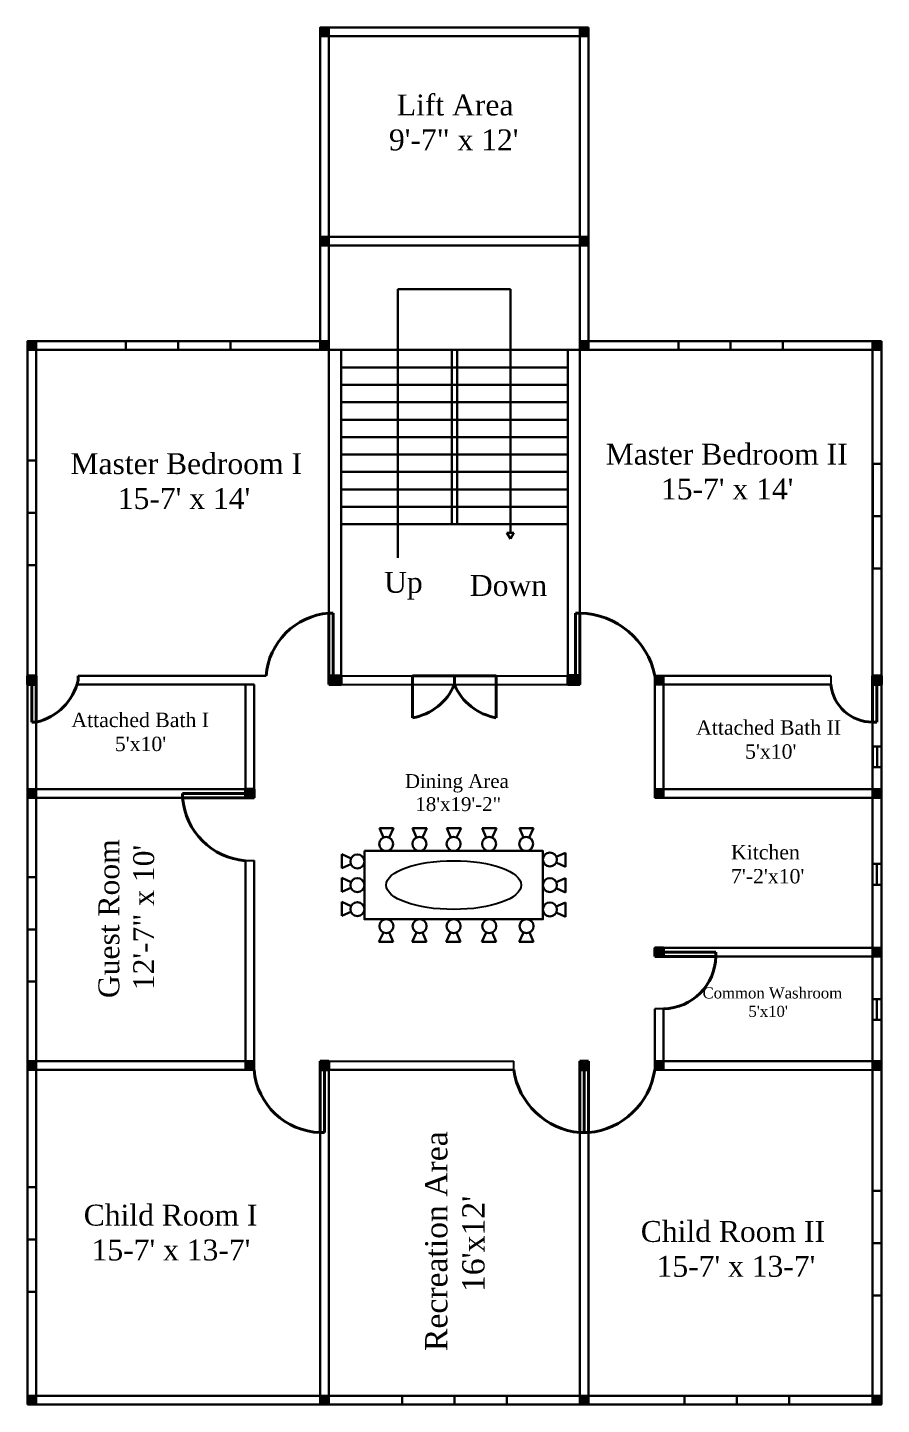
# Model space of a CAD drawing. Header units: inches. Extents: x -79350 to 491628, y -93215 to 155882.
# Drawn here: x 10742 to 11233, y -2590 to -1800 of the extents above; entities that cross this region are included whole.
import ezdxf

# ---------------------------------------------------------------- set-up
doc = ezdxf.new("R2010")
doc.units = ezdxf.units.IN
doc.header["$MEASUREMENT"] = 0
doc.layers.get('0').update_dxf_attribs({"lineweight": 30})
doc.layers.add('Column', color=1, linetype='Continuous', lineweight=30)
doc.layers.add('Letter', color=7, linetype='Continuous', lineweight=20)
doc.layers.add('Door', color=7, linetype='Continuous', lineweight=40, true_color=0x763422)
doc.layers.add('Window', color=7, linetype='Continuous', lineweight=30, true_color=0x6b99dd)
for name, color, linetype in [('Furnitures', 30, 'Continuous'), ('Stairs', 7, 'Continuous'), ('Wall', 7, 'Continuous')]:
    doc.layers.add(name, color=color, linetype=linetype)
doc.styles.get("Standard").update_dxf_attribs({"font": 'times.ttf', "height": 12})
pattern_1 = [(45, (5721.07689, 2601.59359), (-0.0883883476, 0.0883883476), [])]

msp = doc.modelspace()

# ---------------------------------------------------------------- hatches: boundary and pattern name
at = {"layer": 'Column'}
h = msp.add_hatch(dxfattribs=at)
h.set_pattern_fill('ANSI31', color=256)
h.set_pattern_definition(pattern_1)
h.paths.add_polyline_path([(10915.5, -1800), (10910.5, -1800), (10910.5, -1804.96), (10915.5, -1804.96)])
h.paths.add_polyline_path([(11064.5, -1800), (11059.5, -1800), (11059.5, -1804.96), (11064.5, -1804.96)])
h.paths.add_polyline_path([(10915.5, -1920), (10910.5, -1920), (10910.5, -1924.96), (10915.5, -1924.96)])
h.paths.add_polyline_path([(11064.5, -1920), (11059.5, -1920), (11059.5, -1924.96), (11064.5, -1924.96)])
h.paths.add_polyline_path([(10915.5, -1980), (10910.5, -1980), (10910.5, -1984.96), (10915.5, -1984.96)])
h.paths.add_polyline_path([(10747.5, -1980), (10742.5, -1980), (10742.5, -1984.96), (10747.5, -1984.96)])
h.paths.add_polyline_path([(11064.5, -1980), (11059.5, -1980), (11059.5, -1984.96), (11064.5, -1984.96)])
h.paths.add_polyline_path([(11232.5, -1980), (11227.5, -1980), (11227.5, -1984.96), (11232.5, -1984.96)])
h.paths.add_polyline_path([(10747.5, -2172), (10742.5, -2172), (10742.5, -2176.96), (10747.5, -2176.96)])
h.paths.add_polyline_path([(10922.5, -2172), (10915.5, -2172), (10915.5, -2177), (10922.5, -2177)])
h.paths.add_polyline_path([(11107.5, -2172), (11102.5, -2172), (11102.5, -2177), (11107.5, -2177)])
h.paths.add_polyline_path([(11059.5, -2171.71), (11052.5, -2171.71), (11052.5, -2177), (11059.5, -2177)])
h.paths.add_polyline_path([(11232.5, -2172), (11227.5, -2172), (11227.5, -2177), (11232.5, -2177)])
h.paths.add_polyline_path([(10747.5, -2393), (10742.5, -2393), (10742.5, -2398), (10747.5, -2398)])
h.paths.add_polyline_path([(10872.5, -2393), (10867.5, -2393), (10867.5, -2397.96), (10872.5, -2397.96)])
h.paths.add_polyline_path([(10915.5, -2393), (10910.49, -2393), (10910.5, -2398), (10915.5, -2398)])
h.paths.add_polyline_path([(11064.5, -2393), (11059.5, -2393), (11059.5, -2398), (11064.5, -2398)])
h.paths.add_polyline_path([(11107.5, -2393), (11102.5, -2393), (11102.5, -2397.96), (11107.5, -2397.96)])
h.paths.add_polyline_path([(11107.5, -2328), (11102.5, -2328), (11102.5, -2333), (11107.5, -2333)])
h.paths.add_polyline_path([(11107.49, -2237), (11102.5, -2237), (11102.5, -2242), (11107.49, -2242)])
h.paths.add_polyline_path([(11232.5, -2237), (11227.5, -2237), (11227.5, -2242), (11232.5, -2242)])
h.paths.add_polyline_path([(11232.5, -2328), (11227.5, -2328), (11227.5, -2333), (11232.5, -2333)])
h.paths.add_polyline_path([(11232.5, -2393), (11227.5, -2393), (11227.5, -2398), (11232.5, -2398)])
h.paths.add_polyline_path([(10747.5, -2585), (10742.5, -2585), (10742.5, -2590), (10747.5, -2590)])
h.paths.add_polyline_path([(10915.5, -2585), (10910.5, -2585), (10910.5, -2590), (10915.5, -2590)])
h.paths.add_polyline_path([(11064.5, -2585), (11059.5, -2585), (11059.5, -2590), (11064.5, -2590)])
h.paths.add_polyline_path([(11232.5, -2585), (11227.5, -2585), (11227.5, -2590), (11232.5, -2590)])
h = msp.add_hatch(dxfattribs=at)
h.set_pattern_fill('ANSI31', color=256)
h.set_pattern_definition(pattern_1)
h.paths.add_polyline_path([(10747.5, -2237), (10742.5, -2237), (10742.5, -2242), (10747.5, -2242)])
h.paths.add_polyline_path([(10872.5, -2237), (10867.5, -2237), (10867.5, -2242), (10872.5, -2242)])

# ---------------------------------------------------------------- linework, layer by layer
for p, q in [((10910.5, -1805), (10910.5, -1800)), ((10915.5, -1800), (10910.5, -1800)), ((10915.5, -1800), (11059.5, -1800)), ((11059.5, -1800), (11064.5, -1800)), ((11064.5, -1805), (11064.5, -1800)), ((10910.5, -1980), (10910.5, -1805)), ((10915.5, -1980), (10915.5, -1805)), ((10915.5, -1805), (11059.5, -1805)), ((11059.5, -1980), (11059.5, -1805)), ((11064.5, -1980), (11064.5, -1805)), ((10915.5, -1920), (11059.5, -1920)), ((10915.5, -1925), (11059.5, -1925)), ((10747.5, -1980), (10742.5, -1980)), ((10742.5, -1985), (10742.5, -1980)), ((10910.5, -1980), (10747.5, -1980)), ((10915.5, -1980), (10915.5, -1985)), ((11059.5, -1980), (11059.5, -1985)), ((11227.5, -1980), (11064.5, -1980)), ((11227.5, -1980), (11232.5, -1980)), ((11232.5, -1985), (11232.5, -1980)), ((10742.5, -1985), (10742.5, -2585)), ((10915.5, -1985), (10747.5, -1985)), ((10747.5, -1985), (10747.5, -2585)), ((10915.5, -1985), (10915.5, -2172)), ((10922.5, -1985), (10915.5, -1985)), ((10922.5, -1985), (10922.5, -2129)), ((11052.5, -1985), (11052.5, -2129)), ((11052.5, -1985), (11059.5, -1985)), ((11059.5, -2172), (11059.5, -1985)), ((11227.5, -1985), (11059.5, -1985)), ((11227.5, -2585), (11227.5, -1985)), ((11232.5, -2585), (11232.5, -1985)), ((10922.5, -2129), (10922.5, -2177)), ((11052.5, -2129), (11052.5, -2177)), ((10879.38, -2172), (10771.5, -2172)), ((10771.5, -2172), (10867.5, -2172)), ((10915.5, -2172), (10915.38, -2172)), ((11203.5, -2172), (11102.5, -2172)), ((10872.5, -2177), (10770.83, -2177)), ((10770.83, -2177), (10867.5, -2177)), ((10867.5, -2177), (10867.5, -2242)), ((10872.5, -2177), (10872.5, -2242)), ((10922.5, -2177), (10915.5, -2177)), ((11052.5, -2177), (11059.5, -2177)), ((11203.5, -2177), (11102.5, -2177)), ((11102.5, -2177), (11102.5, -2242)), ((11203.5, -2177), (11107.5, -2177)), ((11107.5, -2177), (11107.5, -2237)), ((10747.5, -2237), (10867.5, -2237)), ((10747.5, -2242), (10867.5, -2242)), ((11227.5, -2237), (11107.5, -2237)), ((11227.5, -2242), (11107.5, -2242)), ((10867.5, -2278), (10867.5, -2393)), ((10872.5, -2278), (10872.5, -2393)), ((11107.5, -2328), (11227.5, -2328)), ((11107.5, -2333), (11227.5, -2333)), ((11102.5, -2363), (11102.5, -2393)), ((11107.5, -2363), (11107.5, -2393)), ((10747.5, -2393), (10872.5, -2393)), ((10910.49, -2393), (10915.5, -2393)), ((11059.5, -2393), (11064.5, -2393)), ((11102.5, -2393), (11227.5, -2393)), ((10747.5, -2398), (10872.5, -2398)), ((10910.5, -2398), (10910.5, -2585)), ((10915.5, -2398), (10915.5, -2585)), ((10915.5, -2398), (11021.51, -2398)), ((11059.5, -2585), (11059.5, -2398)), ((11064.5, -2585), (11064.5, -2398)), ((10742.5, -2585), (10742.5, -2590)), ((10747.5, -2590), (10742.5, -2590)), ((10747.5, -2585), (11227.5, -2585)), ((10747.5, -2590), (11227.5, -2590)), ((11227.5, -2590), (11232.5, -2590)), ((11232.5, -2585), (11232.5, -2590))]:
    msp.add_line(p, q)
at = {"color": 200}
for p, q in [((11019.6, -1950.07), (10955.11, -1950.07)), ((10955.11, -1950.07), (10955.11, -2104.24)), ((11019.6, -2089.97), (11019.6, -1950.07)), ((10922.5, -1985), (11052.5, -1985)), ((10986, -1985), (10986, -2085)), ((10989, -1985), (10989, -2085)), ((10922.5, -1995), (11052.5, -1995)), ((10922.5, -2005), (11052.5, -2005)), ((10922.5, -2015), (11052.5, -2015)), ((10922.5, -2025), (11052.5, -2025)), ((10922.5, -2035), (11052.5, -2035)), ((10922.5, -2045), (11052.5, -2045)), ((10922.5, -2055), (11052.5, -2055)), ((10922.5, -2065), (11052.5, -2065)), ((10922.5, -2075), (11052.5, -2075)), ((10922.5, -2085), (11052.5, -2085)), ((11017.56, -2089.97), (11021.6, -2089.97)), ((11017.56, -2089.97), (11019.6, -2093.4)), ((11021.6, -2089.97), (11019.6, -2093.4)), ((11019.6, -2093.4), (11019.6, -2093.4))]:
    msp.add_line(p, q, dxfattribs=at)
at = {"color": 30}
for p, q in [((10944.42, -2259.45), (10952.56, -2259.45)), ((10944.42, -2259.45), (10946.72, -2264.75)), ((10952.56, -2259.45), (10950.03, -2264.8)), ((10963.52, -2259.4), (10971.65, -2259.4)), ((10963.52, -2259.4), (10965.81, -2264.71)), ((10971.65, -2259.4), (10969.12, -2264.76)), ((10983.15, -2259.4), (10991.29, -2259.4)), ((10983.15, -2259.4), (10985.45, -2264.71)), ((10991.29, -2259.4), (10988.76, -2264.76)), ((11003.5, -2259.4), (11011.63, -2259.4)), ((11003.5, -2259.4), (11005.79, -2264.71)), ((11011.63, -2259.4), (11009.1, -2264.76)), ((11024.75, -2259.4), (11032.88, -2259.4)), ((11024.75, -2259.4), (11027.05, -2264.71)), ((11032.88, -2259.4), (11030.35, -2264.76)), ((10922.8, -2282.33), (10922.8, -2274.2)), ((10922.8, -2274.2), (10928.16, -2276.73)), ((11051.28, -2273.43), (11045.98, -2275.73)), ((11051.28, -2273.43), (11051.28, -2281.57)), ((10922.8, -2282.33), (10928.1, -2280.04)), ((11051.28, -2281.57), (11045.93, -2279.04)), ((10922.8, -2295.89), (10922.8, -2287.76)), ((10922.8, -2287.76), (10928.16, -2290.29)), ((11051.28, -2288.11), (11045.98, -2290.41)), ((11051.28, -2288.11), (11051.28, -2296.25)), ((10922.8, -2295.89), (10928.1, -2293.59)), ((11051.28, -2296.25), (11045.93, -2293.71)), ((10922.8, -2309.71), (10922.8, -2301.57)), ((10922.8, -2301.57), (10928.16, -2304.1)), ((11051.28, -2302.07), (11045.98, -2304.37)), ((11051.28, -2302.07), (11051.28, -2310.21)), ((10922.8, -2309.71), (10928.1, -2307.41)), ((11051.28, -2310.21), (11045.93, -2307.68)), ((10944.19, -2324.6), (10946.72, -2319.24)), ((10952.32, -2324.6), (10950.03, -2319.29)), ((10963.29, -2324.6), (10965.82, -2319.24)), ((10971.43, -2324.6), (10969.13, -2319.29)), ((10982.8, -2324.6), (10985.33, -2319.24)), ((10990.93, -2324.6), (10988.64, -2319.29)), ((11003.27, -2324.6), (11005.8, -2319.24)), ((11011.41, -2324.6), (11009.11, -2319.29)), ((11024.65, -2324.6), (11027.18, -2319.24)), ((11032.79, -2324.6), (11030.49, -2319.29)), ((10952.32, -2324.6), (10944.19, -2324.6)), ((10971.43, -2324.6), (10963.29, -2324.6)), ((10990.93, -2324.6), (10982.8, -2324.6)), ((11011.41, -2324.6), (11003.27, -2324.6)), ((11032.79, -2324.6), (11024.65, -2324.6))]:
    msp.add_line(p, q, dxfattribs=at)
msp.add_lwpolyline([(10935.8, -2272.4), (11038.29, -2272.4), (11038.29, -2311.6), (10935.8, -2311.6)], close=True, dxfattribs=at)
for centre in [(10948.31, -2268.43), (10967.41, -2268.39), (10987.04, -2268.39), (11007.39, -2268.39), (11028.64, -2268.39), (10931.79, -2278.44), (11042.3, -2277.32), (10931.79, -2292), (11042.3, -2292), (10931.79, -2305.82), (11042.3, -2305.96), (10948.43, -2315.61), (10967.54, -2315.61), (10987.04, -2315.61), (11007.52, -2315.61), (11028.9, -2315.61)]:
    msp.add_circle(centre, 4.01, dxfattribs=at)
at = {"layer": 'Column'}
for p, q in [((10910.5, -1800), (10915.5, -1800)), ((10910.5, -1804.96), (10910.5, -1800)), ((10915.5, -1800), (10915.5, -1804.96)), ((11059.5, -1800), (11064.5, -1800)), ((11059.5, -1804.96), (11059.5, -1800)), ((11064.5, -1800), (11064.5, -1804.96)), ((10915.5, -1804.96), (10910.5, -1804.96)), ((11064.5, -1804.96), (11059.5, -1804.96)), ((10910.5, -1920), (10915.5, -1920)), ((10910.5, -1924.96), (10910.5, -1920)), ((10915.5, -1924.96), (10910.5, -1924.96)), ((10915.5, -1920), (10915.5, -1924.96)), ((11059.5, -1920), (11064.5, -1920)), ((11059.5, -1924.96), (11059.5, -1920)), ((11064.5, -1924.96), (11059.5, -1924.96)), ((11064.5, -1920), (11064.5, -1924.96)), ((10742.5, -1980), (10747.5, -1980)), ((10742.5, -1984.96), (10742.5, -1980)), ((10747.5, -1980), (10747.5, -1984.96)), ((10910.5, -1980), (10915.5, -1980)), ((10910.5, -1984.96), (10910.5, -1980)), ((10915.5, -1980), (10915.5, -1984.96)), ((11059.5, -1980), (11064.5, -1980)), ((11059.5, -1984.96), (11059.5, -1980)), ((11064.5, -1980), (11064.5, -1984.96)), ((11227.5, -1980), (11232.5, -1980)), ((11227.5, -1984.96), (11227.5, -1980)), ((11232.5, -1980), (11232.5, -1984.96)), ((10747.5, -1984.96), (10742.5, -1984.96)), ((10915.5, -1984.96), (10910.5, -1984.96)), ((11064.5, -1984.96), (11059.5, -1984.96)), ((11232.5, -1984.96), (11227.5, -1984.96)), ((10742.5, -2172), (10747.5, -2172)), ((10742.5, -2176.96), (10742.5, -2172)), ((10747.5, -2172), (10747.5, -2176.96)), ((10915.5, -2172), (10922.5, -2172)), ((10915.5, -2177), (10915.5, -2172)), ((10922.5, -2172), (10922.5, -2177)), ((11052.5, -2171.71), (11059.5, -2171.71)), ((11052.5, -2177), (11052.5, -2171.71)), ((11059.5, -2171.71), (11059.5, -2177)), ((11107.5, -2172), (11102.5, -2172)), ((11102.5, -2172), (11102.5, -2177)), ((11107.5, -2172), (11107.5, -2177)), ((11227.5, -2172), (11232.5, -2172)), ((11227.5, -2177), (11227.5, -2172)), ((11232.5, -2172), (11232.5, -2177)), ((10747.5, -2176.96), (10742.5, -2176.96)), ((10922.5, -2177), (10915.5, -2177)), ((11059.5, -2177), (11052.5, -2177)), ((11102.5, -2177), (11107.5, -2177)), ((11232.5, -2177), (11227.5, -2177)), ((10747.5, -2237), (10742.5, -2237)), ((10742.5, -2237), (10742.5, -2242)), ((10747.5, -2242), (10742.5, -2242)), ((10747.5, -2237), (10747.5, -2242)), ((10867.5, -2237), (10872.5, -2237)), ((10867.5, -2242), (10867.5, -2237)), ((10872.5, -2242), (10867.5, -2242)), ((10872.5, -2237), (10872.5, -2242)), ((11107.49, -2237), (11102.49, -2237)), ((11102.49, -2237), (11102.49, -2242)), ((11102.49, -2242), (11107.49, -2242)), ((11107.49, -2237), (11107.49, -2242)), ((11107.5, -2242), (11107.5, -2242.05)), ((11232.5, -2237), (11227.5, -2237)), ((11227.5, -2237), (11227.5, -2242)), ((11227.5, -2242), (11232.5, -2242)), ((11232.5, -2237), (11232.5, -2242)), ((11102.5, -2328), (11107.5, -2328)), ((11102.5, -2333), (11102.5, -2328)), ((11107.5, -2328), (11107.5, -2333)), ((11232.5, -2328), (11227.5, -2328)), ((11227.5, -2328), (11227.5, -2333)), ((11232.5, -2328), (11232.5, -2333)), ((11107.5, -2333), (11102.5, -2333)), ((11227.5, -2333), (11232.5, -2333)), ((10747.5, -2393), (10742.5, -2393)), ((10742.5, -2393), (10742.5, -2398)), ((10747.5, -2393), (10747.5, -2398)), ((10867.5, -2393), (10872.5, -2393)), ((10867.5, -2397.96), (10867.5, -2393)), ((10872.5, -2393), (10872.5, -2397.96)), ((10910.49, -2393), (10915.5, -2393)), ((10910.5, -2398), (10910.49, -2393)), ((10915.5, -2393), (10915.5, -2398)), ((11059.5, -2393), (11064.5, -2393)), ((11059.5, -2393), (11059.5, -2398)), ((11064.5, -2393), (11064.5, -2398)), ((11102.5, -2393), (11107.5, -2393)), ((11102.5, -2397.96), (11102.5, -2393)), ((11107.5, -2393), (11107.5, -2397.96)), ((11232.5, -2393), (11227.5, -2393)), ((11227.5, -2393), (11227.5, -2398)), ((11232.5, -2393), (11232.5, -2398)), ((10747.5, -2398), (10742.5, -2398)), ((10872.5, -2397.96), (10867.5, -2397.96)), ((10915.5, -2398), (10910.5, -2398)), ((11064.5, -2398), (11059.5, -2398)), ((11107.5, -2397.96), (11102.5, -2397.96)), ((11227.5, -2398), (11232.5, -2398)), ((10747.5, -2585), (10742.5, -2585)), ((10742.5, -2585), (10742.5, -2590)), ((10742.5, -2590), (10747.5, -2590)), ((10747.5, -2585), (10747.5, -2590)), ((10915.5, -2585), (10910.5, -2585)), ((10910.5, -2585), (10910.5, -2590)), ((10910.5, -2590), (10915.5, -2590)), ((10915.5, -2585), (10915.5, -2590)), ((11064.5, -2585), (11059.5, -2585)), ((11059.5, -2585), (11059.5, -2590)), ((11059.5, -2590), (11064.5, -2590)), ((11064.5, -2585), (11064.5, -2590)), ((11232.5, -2585), (11227.5, -2585)), ((11227.5, -2585), (11227.5, -2590)), ((11227.5, -2590), (11232.5, -2590)), ((11232.5, -2585), (11232.5, -2590))]:
    msp.add_line(p, q, dxfattribs=at)
at = {"layer": 'Door'}
for p, q in [((10915.38, -2172), (10915.38, -2136)), ((10915.38, -2136), (10917.88, -2136)), ((10917.88, -2136), (10917.88, -2172)), ((11059.5, -2136), (11057, -2136)), ((11057, -2136), (11057, -2171.71)), ((11059.5, -2172), (11059.5, -2136)), ((11059.5, -2172), (11059.5, -2136)), ((10747.5, -2172), (10742.5, -2172)), ((10742.5, -2172), (10742.5, -2176.96)), ((10747.5, -2177), (10747.5, -2172)), ((10771.5, -2174.5), (10771.5, -2172)), ((10915.5, -2172), (10922.5, -2172)), ((10915.5, -2172), (10915.5, -2177)), ((10922.5, -2177), (10922.5, -2172)), ((10963.5, -2172), (10987.5, -2172)), ((10963.5, -2172), (10963.5, -2196)), ((11011.5, -2172), (10987.5, -2172)), ((10987.5, -2177), (10987.5, -2172)), ((11011.5, -2172), (11011.5, -2196)), ((11052.5, -2177), (11052.5, -2171.71)), ((11052.5, -2171.71), (11059.5, -2171.71)), ((11059.5, -2172), (11059.5, -2177)), ((11227.5, -2172), (11232.5, -2172)), ((11227.5, -2177), (11227.5, -2172)), ((11232.5, -2172), (11232.5, -2177)), ((10742.5, -2176.96), (10747.5, -2176.96)), ((10745, -2198.5), (10745, -2176.96)), ((10747.5, -2198.5), (10747.5, -2174.5)), ((10771.5, -2174.5), (10771.5, -2174.5)), ((10915.5, -2177), (10922.5, -2177)), ((11059.5, -2177), (11052.5, -2177)), ((11227.5, -2198.5), (11227.5, -2174.5)), ((11227.5, -2177), (11232.5, -2177)), ((11230, -2198.5), (11230, -2177)), ((10747.5, -2198.5), (10745, -2198.5)), ((11227.5, -2198.5), (11230, -2198.5)), ((10831.5, -2242), (10831.5, -2239.5)), ((10831.5, -2239.5), (10867.5, -2239.5)), ((10867.5, -2242), (10831.5, -2242)), ((10867.5, -2242), (10867.5, -2237)), ((10867.5, -2237), (10872.5, -2237)), ((10867.5, -2242), (10872.5, -2242)), ((10872.5, -2237), (10872.5, -2241.77)), ((10872.5, -2242), (10872.5, -2237)), ((11107.5, -2328), (11102.5, -2328)), ((11102.5, -2333), (11102.5, -2328)), ((11107.5, -2333), (11107.5, -2328)), ((11137.5, -2330.5), (11107.5, -2330.5)), ((11137.5, -2333), (11137.5, -2330.5)), ((11107.5, -2333), (11102.5, -2333)), ((11137.5, -2333), (11107.5, -2333)), ((11137.5, -2333), (11107.5, -2333)), ((10915.5, -2393), (10910.49, -2393)), ((10910.49, -2393), (10910.49, -2393)), ((10910.5, -2398), (10910.49, -2393)), ((10915.5, -2398), (10915.5, -2393)), ((11064.5, -2393), (11059.5, -2393)), ((11059.5, -2393), (11059.5, -2398)), ((11064.5, -2398), (11064.5, -2393)), ((10910.5, -2398), (10910.5, -2434)), ((10910.5, -2398), (10915.5, -2398)), ((10913, -2434), (10913, -2398)), ((11059.5, -2398), (11064.5, -2398)), ((11059.5, -2398), (11059.5, -2434)), ((11062, -2434), (11062, -2398)), ((11062, -2434), (11062, -2398)), ((11064.5, -2398), (11064.5, -2434)), ((10910.5, -2434), (10913, -2434)), ((11059.5, -2434), (11062, -2434)), ((11064.5, -2434), (11062, -2434))]:
    msp.add_line(p, q, dxfattribs=at)
for centre, radius, start, end in [((10918.5, -2175.12), 39.25, 94.56664, 175.43336), ((11058.62, -2180.73), 44.74, 11.25318, 88.87405), ((10740.49, -2167.49), 31.79, 282.73513, 347.26487), ((10958.11, -2164.53), 31.93, 279.72409, 337.01088), ((11016.89, -2164.53), 31.93, 202.98912, 260.27591), ((11227.48, -2174.38), 24.12, 186.24472, 270.04519), ((10870.62, -2238.88), 39.25, 184.56664, 265.43336), ((11107.04, -2332.54), 30.47, 270.86949, 359.13051), ((10911.77, -2394.61), 39.41, 184.88382, 268.1551), ((11063.3, -2391.94), 42.23, 188.20285, 264.83607), ((11060.7, -2391.94), 42.23, 275.16393, 351.79715)]:
    msp.add_arc(centre, radius, start, end, dxfattribs=at)
at = {"layer": 'Furnitures'}
msp.add_ellipse((10987.04, -2292), major_axis=(38.81, 0), ratio=0.360547, dxfattribs=at)
at = {"layer": 'Wall'}
for p, q in [((10922.5, -2172), (11052.5, -2172)), ((11203.5, -2172), (11203.5, -2177)), ((10922.5, -2177), (11052.5, -2177)), ((10867.5, -2278), (10872.5, -2278)), ((11107.5, -2363), (11102.5, -2363)), ((10915.5, -2393), (11021.5, -2393)), ((11021.5, -2397.96), (11021.5, -2393)), ((11107.5, -2397.96), (11227.5, -2397.96))]:
    msp.add_line(p, q, dxfattribs=at)
at = {"layer": 'Window'}
for p, q in [((10799, -1980), (10859, -1980)), ((10799, -1985), (10799, -1980)), ((10829, -1980), (10829, -1985)), ((10859, -1980), (10859, -1985)), ((11116, -1980), (11176, -1980)), ((11116, -1985), (11116, -1980)), ((11146, -1980), (11146, -1985)), ((11176, -1980), (11176, -1985)), ((10859, -1985), (10799, -1985)), ((11176, -1985), (11116, -1985)), ((10742.5, -2108.41), (10742.5, -2048.41)), ((10742.5, -2048.41), (10747.5, -2048.41)), ((10747.5, -2048.41), (10747.5, -2108.41)), ((11227.58, -2110.41), (11227.58, -2050.41)), ((11227.58, -2050.41), (11232.58, -2050.41)), ((11232.58, -2050.41), (11232.58, -2110.41)), ((10747.5, -2078.41), (10742.5, -2078.41)), ((11232.58, -2080.41), (11227.58, -2080.41)), ((10747.5, -2108.41), (10742.5, -2108.41)), ((11232.58, -2110.41), (11227.58, -2110.41)), ((11227.58, -2224.41), (11227.58, -2212.41)), ((11227.58, -2212.41), (11232.58, -2212.41)), ((11227.58, -2212.41), (11227.58, -2224.41)), ((11230.08, -2212.41), (11230.08, -2224.41)), ((11232.58, -2212.41), (11232.58, -2224.41)), ((11232.58, -2212.41), (11232.58, -2224.41)), ((11232.58, -2212.41), (11232.58, -2224.41)), ((11232.58, -2212.41), (11232.58, -2224.41)), ((11232.58, -2224.41), (11227.58, -2224.41)), ((11227.5, -2291.91), (11227.5, -2279.91)), ((11227.5, -2279.91), (11232.5, -2279.91)), ((11227.5, -2279.91), (11227.5, -2291.91)), ((11230, -2279.91), (11230, -2291.91)), ((11232.5, -2279.91), (11232.5, -2291.91)), ((11232.5, -2279.91), (11232.5, -2291.91)), ((11232.5, -2279.91), (11232.5, -2291.91)), ((11232.5, -2279.91), (11232.5, -2291.91)), ((10742.5, -2347.41), (10742.5, -2287.41)), ((10742.5, -2287.41), (10747.5, -2287.41)), ((10747.5, -2287.41), (10747.5, -2347.41)), ((11232.5, -2291.91), (11227.5, -2291.91)), ((10747.5, -2317.41), (10742.5, -2317.41)), ((10747.5, -2347.41), (10742.5, -2347.41)), ((11227.5, -2369.41), (11227.5, -2357.41)), ((11227.5, -2357.41), (11232.5, -2357.41)), ((11227.5, -2357.41), (11227.5, -2369.41)), ((11230, -2357.41), (11230, -2369.41)), ((11232.5, -2357.41), (11232.5, -2369.41)), ((11232.5, -2357.41), (11232.5, -2369.41)), ((11232.5, -2357.41), (11232.5, -2369.41)), ((11232.5, -2357.41), (11232.5, -2369.41)), ((11232.5, -2369.41), (11227.5, -2369.41)), ((10742.5, -2525.41), (10742.5, -2465.41)), ((10742.5, -2465.41), (10747.5, -2465.41)), ((10747.5, -2465.41), (10747.5, -2525.41)), ((11227.5, -2527.41), (11227.5, -2467.41)), ((11227.5, -2467.41), (11232.5, -2467.41)), ((11232.5, -2467.41), (11232.5, -2527.41)), ((10747.5, -2495.41), (10742.5, -2495.41)), ((11232.5, -2497.41), (11227.5, -2497.41)), ((10747.5, -2525.41), (10742.5, -2525.41)), ((11232.5, -2527.41), (11227.5, -2527.41)), ((10957.5, -2585), (11017.5, -2585)), ((10957.5, -2590), (10957.5, -2585)), ((11017.5, -2590), (10957.5, -2590)), ((10987.5, -2585), (10987.5, -2590)), ((11017.5, -2585), (11017.5, -2590)), ((11119.58, -2585), (11179.58, -2585)), ((11119.58, -2590), (11119.58, -2585)), ((11179.58, -2590), (11119.58, -2590)), ((11149.58, -2585), (11149.58, -2590)), ((11179.58, -2585), (11179.58, -2590))]:
    msp.add_line(p, q, dxfattribs=at)

# ---------------------------------------------------------------- texts
at = {"layer": 'Letter', "attachment_point": 1}
for s, width, gutter_width, heights, insert, char_height in [(' Lift Area^J9\'-7" x 12\'', 87.6736, 60, [0], (10949.91, -1838.45), 12), ("Master Bedroom II^J       15-7' x 14'", 143.7063, 60, [47.61], (11074.29, -2038.78), 12), ("Master Bedroom I^J      15-7' x 14'", 143.7063, 60, [47.61], (10767.12, -2044.21), 12), ("Attached Bath I^J        5'x10'", 97.678, 41.31, [0], (10767.66, -2193.11), 8.2616), ("Attached Bath II^J         5'x10'", 97.678, 41.31, [0], (11126.23, -2197.47), 8.2616), ('Dining Area ^J  18\'x19\'-2"', 95.1702, 39.74, [31.53], (10959.08, -2228.35), 7.9471), ("       Kitchen^J       7'-2'x10'", 97.678, 41.31, [0], (11124.39, -2269.02), 8.2616), ("Common Washroom^J           5'x10'", 93.1404, 31.73, [17.19], (11129.89, -2350.71), 6.3452), ("Child Room I^J 15-7' x 13-7'", 143.7063, 60, [47.61], (10774.75, -2475.38), 12), ("Child Room II^J  15-7' x 13-7'", 143.7063, 60, [47.61], (11094.45, -2484.73), 12)]:
    msp.add_mtext_dynamic_manual_height_columns(s, width=width, gutter_width=gutter_width, heights=heights, dxfattribs=dict(at, insert=insert, char_height=char_height))
at = {"layer": 'Letter', "attachment_point": 1, "rotation": 90}
for s, width, gutter_width, heights, insert, char_height in [('Guest Room^J 12\'-7" x 10\'', 159.6277, 60, [0], (10783.16, -2356.86), 12), ("Recreation Area ^J       16'x12'", 153.1953, 63.96, [50.75], (10970.65, -2559.34), 12.7924)]:
    msp.add_mtext_dynamic_manual_height_columns(s, width=width, gutter_width=gutter_width, heights=heights, dxfattribs=dict(at, insert=insert, char_height=char_height))
at = {"layer": 'Stairs', "char_height": 12, "attachment_point": 1}
for s, width, insert in [('Up', 69.7229, (10947.14, -2112.32)), ('Down', 86.0171, (10996.38, -2114.1))]:
    msp.add_mtext_dynamic_manual_height_columns(s, width=width, gutter_width=60, heights=[0], dxfattribs=dict(at, insert=insert))

doc.saveas('drawing.dxf')
